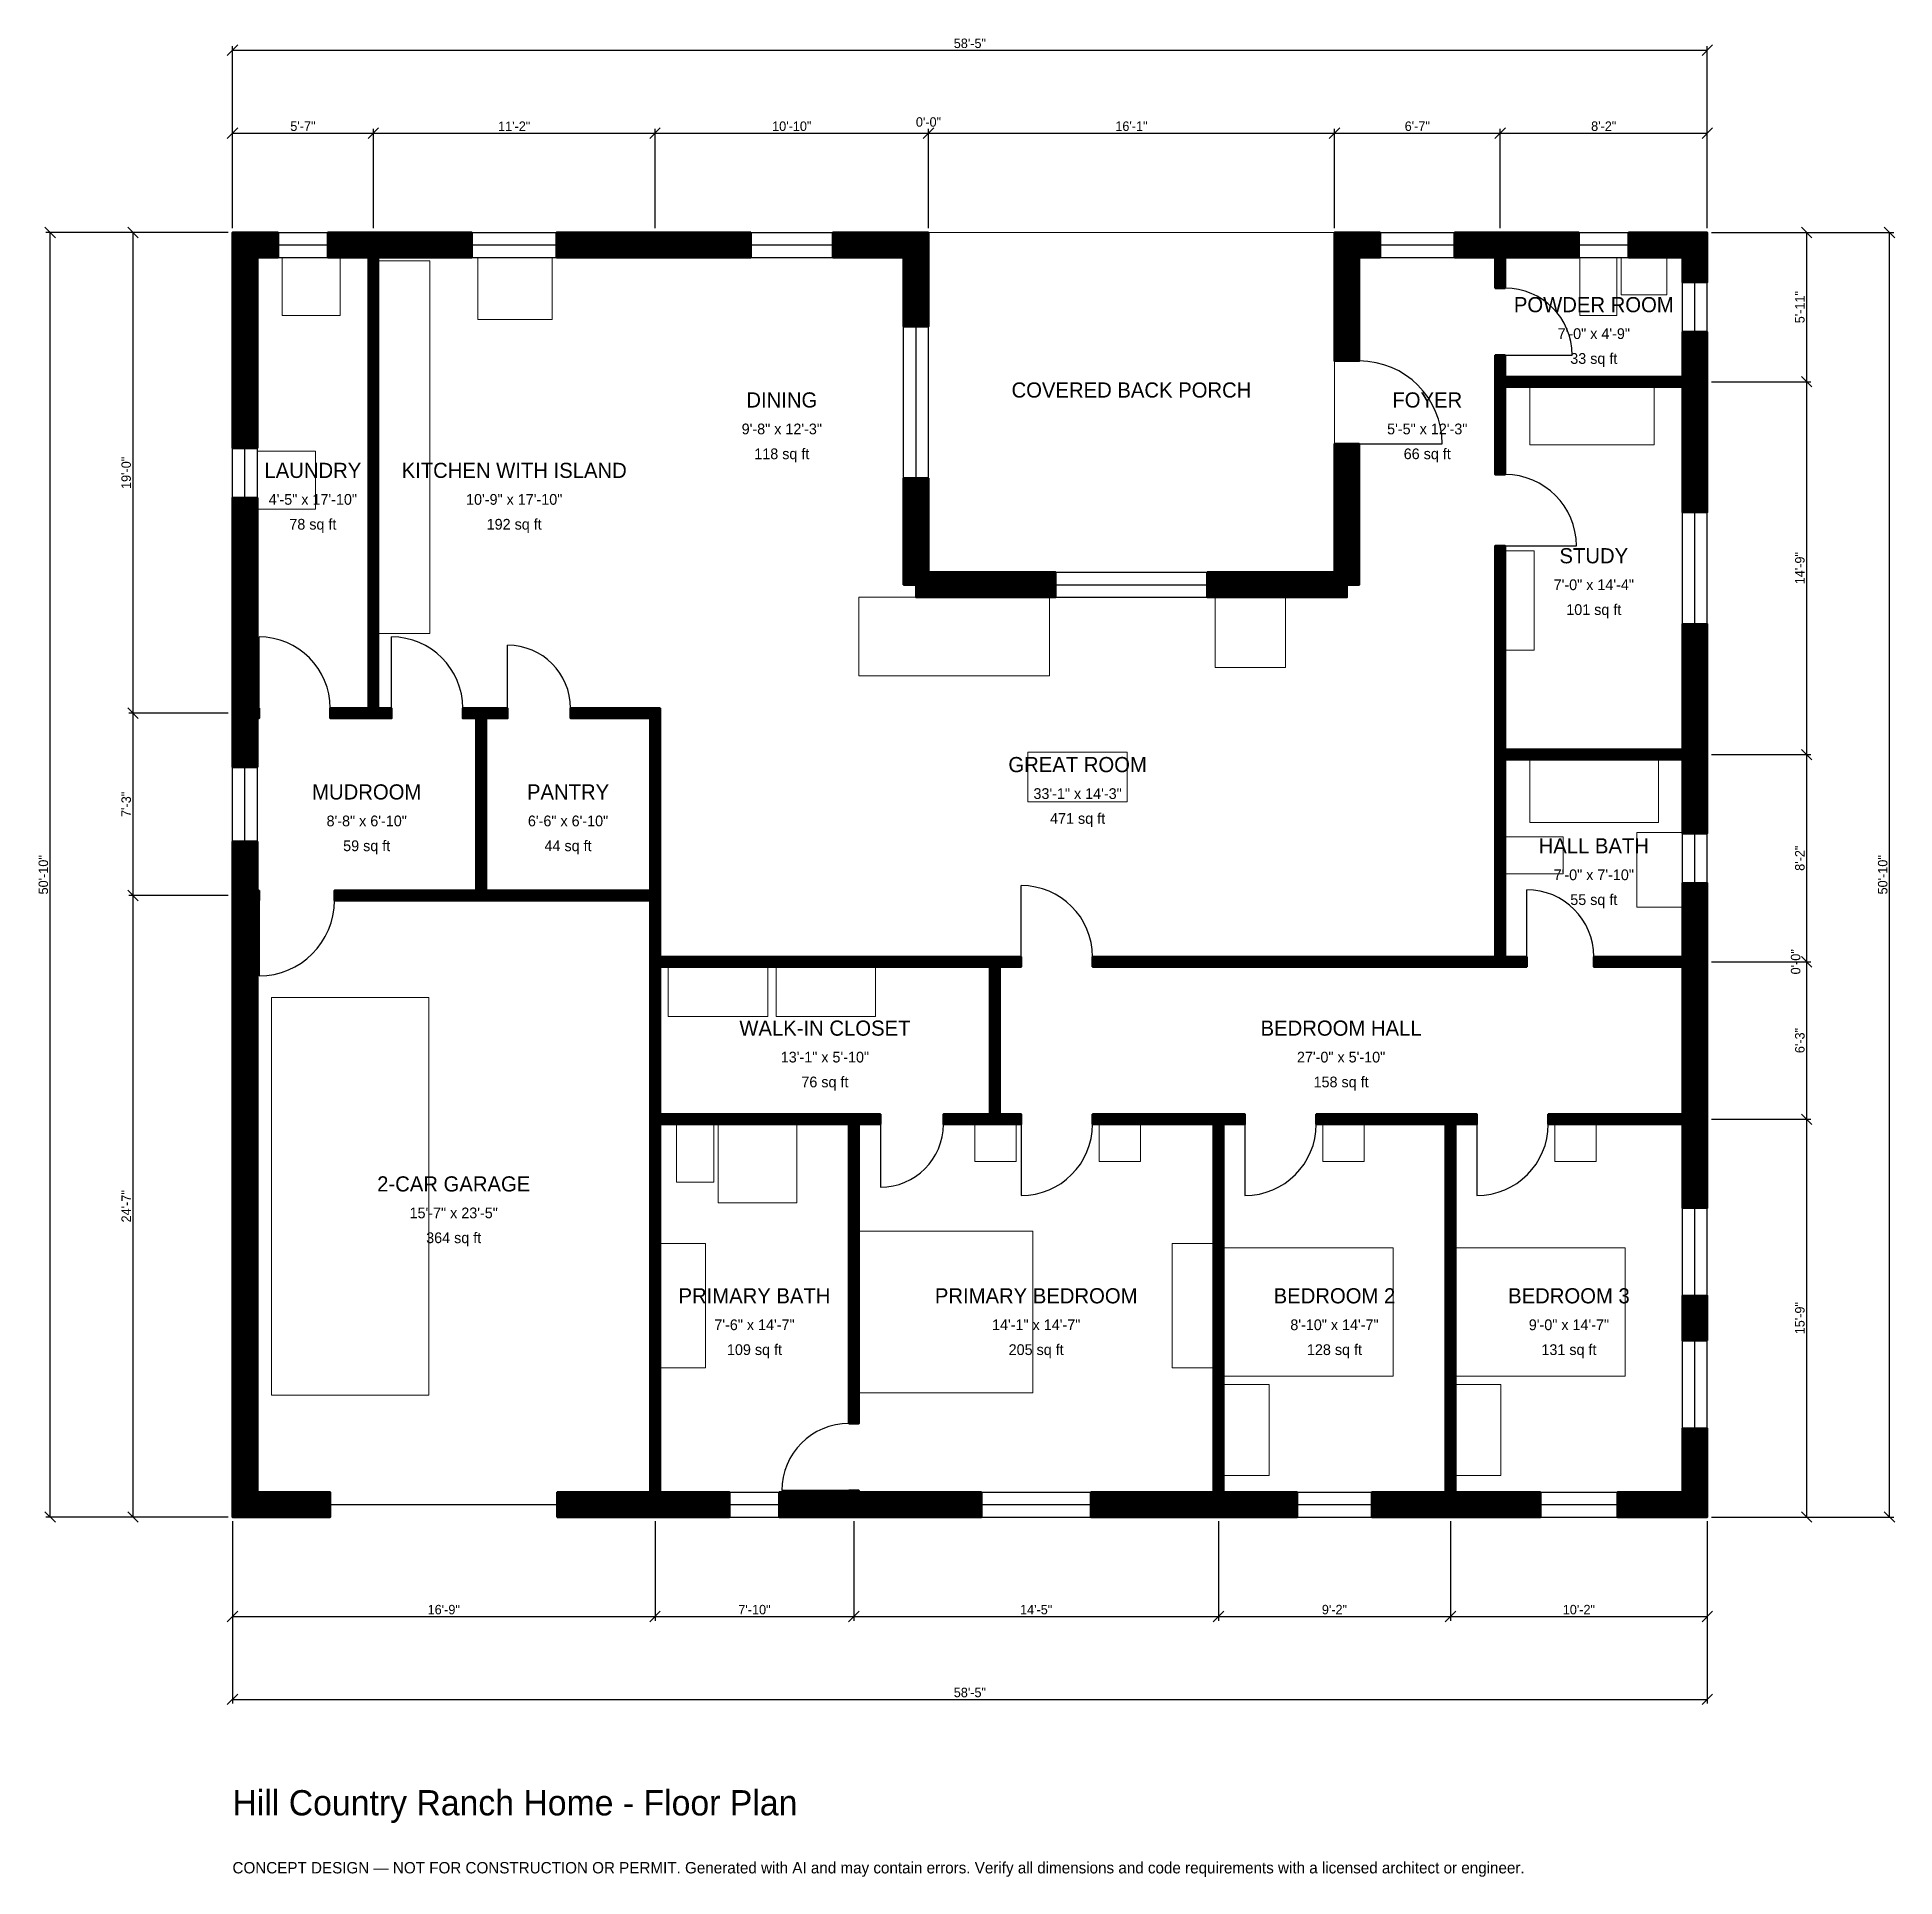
# Model space of a CAD drawing. Header units: inches. Extents: x -93 to 790, y -171 to 703.
import ezdxf
from ezdxf.enums import TextEntityAlignment as Align

# ---------------------------------------------------------------- set-up
doc = ezdxf.new("R2010")
doc.units = ezdxf.units.IN
doc.header["$MEASUREMENT"] = 0
doc.linetypes.add('DASHED', pattern=[0.6, 0.5, -0.1])
for name, color, linetype, lineweight in [('A-ANNO-DIMS', 1, 'Continuous', 13), ('A-ANNO-TEXT', 7, 'Continuous', 18), ('A-AREA-IDEN', 7, 'Continuous', 18), ('A-DOOR', 2, 'Continuous', 25), ('A-FLOR-FIXT', 9, 'Continuous', 13), ('A-FURN', 9, 'Continuous', 13), ('A-GLAZ', 4, 'Continuous', 25), ('A-SITE-PAVE', 8, 'Continuous', 13), ('A-WALL', 7, 'Continuous', 50), ('A-WALL-PATT', 8, 'Continuous', 13)]:
    doc.layers.add(name, color=color, linetype=linetype, lineweight=lineweight)
doc.dimstyles.new('PLAN', dxfattribs={"dimtxt": 4.5, "dimasz": 3, "dimexe": 2, "dimexo": 2, "dimgap": 1, "dimtad": 1, "dimdec": 0, "dimlunit": 4, "dimtsz": 2.5, "dimcen": 2.5, "dimclrd": 1, "dimclre": 1, "dimazin": 3, "dimtfac": 1, "dimtmove": 0, "dimatfit": 3})

msp = doc.modelspace()

# ---------------------------------------------------------------- hatches: boundary and pattern name
at = {"layer": 'A-WALL-PATT'}
h = msp.add_hatch(dxfattribs=at)
h.set_pattern_fill('ANSI31', color=8, scale=0.8)
h.paths.add_polyline_path([(194.8819, 0), (154.3307, 0), (154.3307, 11.811), (194.8819, 11.811), (198.4252, 11.811), (198.4252, 186.6142), (198.4252, 191.3386), (198.4252, 261.4173), (198.4252, 261.4173), (198.4252, 266.1417), (198.4252, 292.9134), (120.4724, 292.9134), (115.748, 292.9134), (48.4252, 292.9134), (48.4252, 297.6378), (115.748, 297.6378), (115.748, 379.5276), (109.4488, 379.5276), (109.4488, 384.252), (115.748, 384.252), (120.4724, 384.252), (130.7087, 384.252), (130.7087, 379.5276), (120.4724, 379.5276), (120.4724, 297.6378), (198.4252, 297.6378), (198.4252, 379.5276), (160.6299, 379.5276), (160.6299, 384.252), (198.4252, 384.252), (203.1496, 384.252), (203.1496, 379.5276), (203.1496, 297.6378), (203.1496, 292.9134), (203.1496, 266.1417), (359.8425, 266.1417), (364.5669, 266.1417), (374.8031, 266.1417), (374.8031, 261.4173), (364.5669, 261.4173), (364.5669, 191.3386), (374.8031, 191.3386), (374.8031, 186.6142), (364.5669, 186.6142), (359.8425, 186.6142), (337.7953, 186.6142), (337.7953, 191.3386), (359.8425, 191.3386), (359.8425, 261.4173), (203.1496, 261.4173), (203.1496, 191.3386), (292.9134, 191.3386), (297.6378, 191.3386), (307.874, 191.3386), (307.874, 186.6142), (297.6378, 186.6142), (297.6378, 44.4882), (292.9134, 44.4882), (292.9134, 186.6142), (203.1496, 186.6142), (203.1496, 11.811), (206.6929, 11.811), (236.2205, 11.811), (236.2205, 0), (206.6929, 0), (203.1496, 0), (203.1496, 0), (198.4252, 0), (198.4252, 0), (194.8819, 0)])
h.paths.add_polyline_path([(11.811, 0), (11.811, 0), (0, 0), (0, 0), (0, 0), (0, 0), (0, 11.811), (0, 11.811), (0, 289.3701), (0, 292.9134), (0, 292.9134), (0, 297.6378), (0, 297.6378), (0, 301.1811), (0, 320.8661), (11.811, 320.8661), (11.811, 301.1811), (11.811, 297.6378), (12.5984, 297.6378), (12.5984, 292.9134), (11.811, 292.9134), (11.811, 289.3701), (11.811, 11.811), (46.4567, 11.811), (46.4567, 0), (11.811, 0)])
h.paths.add_polyline_path([(0, 375.9843), (0, 379.5276), (0, 379.5276), (0, 384.252), (0, 384.252), (0, 387.7953), (0, 484.252), (11.811, 484.252), (11.811, 387.7953), (11.811, 384.252), (12.5984, 384.252), (12.5984, 379.5276), (11.811, 379.5276), (11.811, 375.9843), (11.811, 356.2992), (0, 356.2992), (0, 375.9843)])
h.paths.add_polyline_path([(0, 598.4252), (0, 598.4252), (0, 610.2362), (0, 610.2362), (0, 610.2363), (11.811, 610.2363), (11.811, 610.2362), (21.6535, 610.2362), (21.6535, 598.4252), (11.811, 598.4252), (11.811, 507.874), (0, 507.874), (0, 598.4252)])
h.paths.add_polyline_path([(61.0236, 610.2362), (64.5669, 610.2362), (64.5669, 610.2363), (69.2913, 610.2363), (69.2913, 610.2362), (72.8346, 610.2362), (113.7795, 610.2362), (113.7795, 598.4252), (72.8346, 598.4252), (69.2913, 598.4252), (69.2913, 384.252), (75.5906, 384.252), (75.5906, 379.5276), (69.2913, 379.5276), (64.5669, 379.5276), (46.4567, 379.5276), (46.4567, 384.252), (64.5669, 384.252), (64.5669, 598.4252), (61.0236, 598.4252), (45.2756, 598.4252), (45.2756, 610.2362), (61.0236, 610.2362)])
h.paths.add_polyline_path([(194.8819, 610.2362), (206.6929, 610.2362), (246.2598, 610.2362), (246.2598, 598.4252), (206.6929, 598.4252), (194.8819, 598.4252), (153.937, 598.4252), (153.937, 610.2362), (194.8819, 610.2362)])
h.paths.add_polyline_path([(318.8976, 610.2362), (318.8976, 610.2363), (330.7087, 610.2363), (330.7087, 610.2362), (330.7087, 610.2362), (330.7087, 598.4252), (330.7087, 598.4252), (330.7087, 565.5512), (318.8976, 565.5512), (318.8976, 598.4252), (285.2362, 598.4252), (285.2362, 610.2362), (318.8976, 610.2362)])
h.paths.add_polyline_path([(330.7087, 448.8189), (391.1417, 448.8189), (391.1417, 437.0079), (324.8031, 437.0079), (324.8031, 442.9134), (318.8976, 442.9134), (318.8976, 493.5039), (330.7087, 493.5039), (330.7087, 448.8189)])
h.paths.add_polyline_path([(523.622, 448.8189), (523.622, 509.8425), (535.4331, 509.8425), (535.4331, 442.9134), (529.5276, 442.9134), (529.5276, 437.0079), (463.189, 437.0079), (463.189, 448.8189), (523.622, 448.8189)])
h.paths.add_polyline_path([(523.622, 598.4252), (523.622, 598.4252), (523.622, 610.2362), (523.622, 610.2362), (523.622, 610.2363), (535.4331, 610.2363), (535.4331, 610.2362), (545.2756, 610.2362), (545.2756, 598.4252), (535.4331, 598.4252), (535.4331, 549.2126), (523.622, 549.2126), (523.622, 598.4252)])
h.paths.add_polyline_path([(596.4567, 610.2362), (600, 610.2362), (600, 610.2363), (604.7244, 610.2363), (604.7244, 610.2362), (608.2677, 610.2362), (639.7638, 610.2362), (639.7638, 598.4252), (608.2677, 598.4252), (604.7244, 598.4252), (604.7244, 583.8583), (600, 583.8583), (600, 598.4252), (596.4567, 598.4252), (580.7087, 598.4252), (580.7087, 610.2362), (596.4567, 610.2362)])
h.paths.add_polyline_path([(688.9764, 610.2362), (688.9764, 610.2363), (700.7874, 610.2363), (700.7874, 610.2362), (700.7874, 610.2362), (700.7874, 598.4252), (700.7874, 598.4252), (700.7874, 586.6142), (688.9764, 586.6142), (688.9764, 598.4252), (663.3858, 598.4252), (663.3858, 610.2362), (688.9764, 610.2362)])
h.paths.add_polyline_path([(700.7874, 545.2756), (700.7874, 541.7323), (700.7874, 541.7323), (700.7874, 537.0079), (700.7874, 537.0079), (700.7874, 533.4646), (700.7874, 477.3622), (688.9764, 477.3622), (688.9764, 533.4646), (688.9764, 537.0079), (604.7244, 537.0079), (604.7244, 495.2756), (600, 495.2756), (600, 537.0079), (600, 541.7323), (600, 551.9685), (604.7244, 551.9685), (604.7244, 541.7323), (688.9764, 541.7323), (688.9764, 545.2756), (688.9764, 562.9921), (700.7874, 562.9921), (700.7874, 545.2756)])
h.paths.add_polyline_path([(700.7874, 368.1102), (700.7874, 364.5669), (700.7874, 364.5669), (700.7874, 359.8425), (700.7874, 359.8425), (700.7874, 356.2992), (700.7874, 324.8031), (688.9764, 324.8031), (688.9764, 356.2992), (688.9764, 359.8425), (604.7244, 359.8425), (604.7244, 266.1417), (614.9606, 266.1417), (614.9606, 261.4173), (604.7244, 261.4173), (600, 261.4173), (408.6614, 261.4173), (408.6614, 266.1417), (600, 266.1417), (600, 359.8425), (600, 364.5669), (600, 451.1811), (600, 451.1811), (600, 461.4173), (604.7244, 461.4173), (604.7244, 446.4567), (604.7244, 446.4567), (604.7244, 364.5669), (688.9764, 364.5669), (688.9764, 368.1102), (688.9764, 424.2126), (700.7874, 424.2126), (700.7874, 368.1102)])
h.paths.add_polyline_path([(700.7874, 266.1417), (700.7874, 266.1417), (700.7874, 261.4173), (700.7874, 261.4173), (700.7874, 257.874), (700.7874, 257.874), (700.7874, 194.8819), (700.7874, 194.8819), (700.7874, 191.3386), (700.7874, 191.3386), (700.7874, 186.6142), (700.7874, 186.6142), (700.7874, 146.8504), (688.9764, 146.8504), (688.9764, 183.0709), (688.9764, 183.0709), (688.9764, 186.6142), (625.1968, 186.6142), (625.1968, 191.3386), (688.9764, 191.3386), (688.9764, 261.4173), (646.8504, 261.4173), (646.8504, 266.1417), (688.9764, 266.1417), (688.9764, 269.685), (688.9764, 269.685), (688.9764, 301.1811), (700.7874, 301.1811), (700.7874, 266.1417)])
h.paths.add_polyline_path([(700.7874, 83.8583), (688.9764, 83.8583), (688.9764, 105.1181), (700.7874, 105.1181), (700.7874, 83.8583)])
h.paths.add_polyline_path([(700.7874, 11.811), (700.7874, 11.811), (700.7874, 0), (700.7874, 0), (700.7874, 0), (688.9764, 0), (688.9764, 0), (658.0709, 0), (658.0709, 11.811), (688.9764, 11.811), (688.9764, 42.126), (700.7874, 42.126), (700.7874, 11.811)])
h.paths.add_polyline_path([(584.6457, 0), (581.1024, 0), (581.1024, 0), (576.378, 0), (576.378, 0), (572.8346, 0), (541.3386, 0), (541.3386, 11.811), (572.8346, 11.811), (576.378, 11.811), (576.378, 186.6142), (514.9606, 186.6142), (514.9606, 191.3386), (576.378, 191.3386), (581.1024, 191.3386), (591.3386, 191.3386), (591.3386, 186.6142), (581.1024, 186.6142), (581.1024, 11.811), (584.6457, 11.811), (621.4567, 11.811), (621.4567, 0), (584.6457, 0)])
h.paths.add_polyline_path([(474.4094, 0), (470.8661, 0), (470.8661, 0), (466.1417, 0), (466.1417, 0), (462.5984, 0), (407.874, 0), (407.874, 11.811), (462.5984, 11.811), (466.1417, 11.811), (466.1417, 186.6142), (408.6614, 186.6142), (408.6614, 191.3386), (466.1417, 191.3386), (470.8661, 191.3386), (481.1024, 191.3386), (481.1024, 186.6142), (470.8661, 186.6142), (470.8661, 11.811), (474.4094, 11.811), (505.9055, 11.811), (505.9055, 0), (474.4094, 0)])
h.paths.add_polyline_path([(301.1811, 0), (297.6378, 0), (297.6378, 0), (292.9134, 0), (292.9134, 0), (289.3701, 0), (259.8425, 0), (259.8425, 11.811), (289.3701, 11.811), (292.9134, 11.811), (292.9134, 12.5984), (297.6378, 12.5984), (297.6378, 11.811), (301.1811, 11.811), (355.9055, 11.811), (355.9055, 0), (301.1811, 0)])

# ---------------------------------------------------------------- linework, layer by layer
at = {"layer": 'A-DOOR'}
for p, q in [((604.7244, 551.9685), (636.6142, 551.9685)), ((535.4331, 509.8425), (574.8031, 509.8425)), ((604.7244, 461.4173), (638.5827, 461.4173)), ((12.5984, 384.252), (12.5984, 418.1102)), ((75.5906, 384.252), (75.5906, 418.1102)), ((130.7087, 384.252), (130.7087, 414.1732)), ((12.5984, 292.9134), (12.5984, 257.0866)), ((374.8031, 266.1417), (374.8031, 300)), ((614.9606, 266.1417), (614.9606, 298.0315)), ((307.874, 186.6142), (307.874, 156.6929)), ((374.8031, 186.6142), (374.8031, 152.7559)), ((481.1024, 186.6142), (481.1024, 152.7559)), ((591.3386, 186.6142), (591.3386, 152.7559)), ((292.9134, 12.5984), (261.0236, 12.5984))]:
    msp.add_line(p, q, dxfattribs=at)
at = {"layer": 'A-DOOR', "linetype": 'DASHED'}
msp.add_line((46.4567, 5.9055), (154.3307, 5.9055), dxfattribs=at)
at = {"layer": 'A-DOOR'}
for centre, radius, start, end in [((604.7244, 551.9685), 31.8898, 0, 90), ((535.4331, 509.8425), 39.3701, 0, 90), ((604.7244, 461.4173), 33.8583, 0, 90), ((12.5984, 384.252), 33.8583, 0, 90), ((75.5906, 384.252), 33.8583, 0, 90), ((130.7087, 384.252), 29.9213, 0, 90), ((12.5984, 292.9134), 35.8268, 270, 360), ((374.8031, 266.1417), 33.8583, 0, 90), ((614.9606, 266.1417), 31.8898, 0, 90), ((307.874, 186.6142), 29.9213, 270, 360), ((374.8031, 186.6142), 33.8583, 270, 360), ((481.1024, 186.6142), 33.8583, 270, 360), ((591.3386, 186.6142), 33.8583, 270, 360), ((292.9134, 12.5984), 31.8898, 90, 180)]:
    msp.add_arc(centre, radius, start, end, dxfattribs=at)
at = {"layer": 'A-FLOR-FIXT'}
for points in [[(69.2913, 419.685), (93.7008, 419.685), (93.7008, 596.8504), (69.2913, 596.8504)], [(640.1575, 570.8661), (657.874, 570.8661), (657.874, 598.4252), (640.1575, 598.4252)], [(659.8425, 580.7087), (681.4961, 580.7087), (681.4961, 598.4252), (659.8425, 598.4252)], [(616.5354, 329.9213), (677.5591, 329.9213), (677.5591, 359.8425), (616.5354, 359.8425)], [(604.7244, 305.5118), (632.2835, 305.5118), (632.2835, 323.2283), (604.7244, 323.2283)], [(667.3228, 289.7638), (688.9764, 289.7638), (688.9764, 325.1969), (667.3228, 325.1969)], [(211.0236, 159.0551), (228.7402, 159.0551), (228.7402, 186.6142), (211.0236, 186.6142)], [(230.7087, 149.2126), (268.1102, 149.2126), (268.1102, 186.6142), (230.7087, 186.6142)], [(203.1496, 70.8661), (224.8031, 70.8661), (224.8031, 129.9213), (203.1496, 129.9213)]]:
    msp.add_lwpolyline(points, close=True, dxfattribs=at)
at = {"layer": 'A-FURN'}
for points in [[(23.622, 570.8661), (51.1811, 570.8661), (51.1811, 598.4252), (23.622, 598.4252)], [(116.5354, 568.8976), (151.9685, 568.8976), (151.9685, 598.4252), (116.5354, 598.4252)], [(616.5354, 509.4488), (675.5906, 509.4488), (675.5906, 537.0079), (616.5354, 537.0079)], [(11.811, 478.7402), (39.3701, 478.7402), (39.3701, 506.2992), (11.811, 506.2992)], [(604.7244, 411.811), (618.5039, 411.811), (618.5039, 459.0551), (604.7244, 459.0551)], [(297.6378, 399.6063), (388.189, 399.6063), (388.189, 437.0079), (297.6378, 437.0079)], [(466.9291, 403.5433), (500.3937, 403.5433), (500.3937, 437.0079), (466.9291, 437.0079)], [(377.9528, 339.7638), (425.1968, 339.7638), (425.1968, 363.3858), (377.9528, 363.3858)], [(207.0866, 237.7953), (254.3307, 237.7953), (254.3307, 261.4173), (207.0866, 261.4173)], [(258.2677, 237.7953), (305.5118, 237.7953), (305.5118, 261.4173), (258.2677, 261.4173)], [(18.5039, 57.874), (93.3071, 57.874), (93.3071, 246.8504), (18.5039, 246.8504)], [(352.7559, 168.8976), (372.4409, 168.8976), (372.4409, 186.6142), (352.7559, 186.6142)], [(411.811, 168.8976), (431.4961, 168.8976), (431.4961, 186.6142), (411.811, 186.6142)], [(518.1102, 168.8976), (537.7953, 168.8976), (537.7953, 186.6142), (518.1102, 186.6142)], [(628.3465, 168.8976), (648.0315, 168.8976), (648.0315, 186.6142), (628.3465, 186.6142)], [(297.6378, 59.0551), (380.315, 59.0551), (380.315, 135.8268), (297.6378, 135.8268)], [(446.4567, 70.8661), (466.1417, 70.8661), (466.1417, 129.9213), (446.4567, 129.9213)], [(470.8661, 66.9291), (551.5748, 66.9291), (551.5748, 127.9528), (470.8661, 127.9528)], [(581.1024, 66.9291), (661.811, 66.9291), (661.811, 127.9528), (581.1024, 127.9528)], [(470.8661, 19.685), (492.5197, 19.685), (492.5197, 62.9921), (470.8661, 62.9921)], [(581.1024, 19.685), (602.7559, 19.685), (602.7559, 62.9921), (581.1024, 62.9921)]]:
    msp.add_lwpolyline(points, close=True, dxfattribs=at)
at = {"layer": 'A-GLAZ'}
for p, q in [((21.6535, 610.2362), (45.2756, 610.2362)), ((113.7795, 610.2362), (153.937, 610.2362)), ((246.2598, 610.2362), (285.2362, 610.2362)), ((545.2756, 610.2362), (580.7087, 610.2362)), ((639.7638, 610.2362), (663.3858, 610.2362)), ((21.6535, 604.3307), (45.2756, 604.3307)), ((113.7795, 604.3307), (153.937, 604.3307)), ((246.2598, 604.3307), (285.2362, 604.3307)), ((545.2756, 604.3307), (580.7087, 604.3307)), ((639.7638, 604.3307), (663.3858, 604.3307)), ((21.6535, 598.4252), (45.2756, 598.4252)), ((113.7795, 598.4252), (153.937, 598.4252)), ((246.2598, 598.4252), (285.2362, 598.4252)), ((545.2756, 598.4252), (580.7087, 598.4252)), ((639.7638, 598.4252), (663.3858, 598.4252)), ((688.9764, 562.9921), (688.9764, 586.6142)), ((694.8819, 562.9921), (694.8819, 586.6142)), ((700.7874, 562.9921), (700.7874, 586.6142)), ((318.8976, 493.5039), (318.8976, 565.5512)), ((324.8031, 493.5039), (324.8031, 565.5512)), ((330.7087, 493.5039), (330.7087, 565.5512)), ((0, 484.252), (0, 507.874)), ((5.9055, 484.252), (5.9055, 507.874)), ((11.811, 484.252), (11.811, 507.874)), ((688.9764, 424.2126), (688.9764, 477.3622)), ((694.8819, 424.2126), (694.8819, 477.3622)), ((700.7874, 424.2126), (700.7874, 477.3622)), ((391.1417, 448.8189), (463.189, 448.8189)), ((391.1417, 442.9134), (463.189, 442.9134)), ((391.1417, 437.0079), (463.189, 437.0079)), ((0, 320.8661), (0, 356.2992)), ((5.9055, 320.8661), (5.9055, 356.2992)), ((11.811, 320.8661), (11.811, 356.2992)), ((688.9764, 301.1811), (688.9764, 324.8031)), ((694.8819, 301.1811), (694.8819, 324.8031)), ((700.7874, 301.1811), (700.7874, 324.8031)), ((688.9764, 105.1181), (688.9764, 146.8504)), ((694.8819, 105.1181), (694.8819, 146.8504)), ((700.7874, 105.1181), (700.7874, 146.8504)), ((688.9764, 42.126), (688.9764, 83.8583)), ((694.8819, 42.126), (694.8819, 83.8583)), ((700.7874, 42.126), (700.7874, 83.8583)), ((236.2205, 11.811), (259.8425, 11.811)), ((355.9055, 11.811), (407.874, 11.811)), ((505.9055, 11.811), (541.3386, 11.811)), ((621.4567, 11.811), (658.0709, 11.811)), ((236.2205, 5.9055), (259.8425, 5.9055)), ((236.2205, 0), (259.8425, 0)), ((355.9055, 5.9055), (407.874, 5.9055)), ((355.9055, 0), (407.874, 0)), ((505.9055, 5.9055), (541.3386, 5.9055)), ((505.9055, 0), (541.3386, 0)), ((621.4567, 5.9055), (658.0709, 5.9055)), ((621.4567, 0), (658.0709, 0))]:
    msp.add_line(p, q, dxfattribs=at)
at = {"layer": 'A-SITE-PAVE', "linetype": 'DASHED'}
msp.add_lwpolyline([(330.7087, 448.8189), (523.622, 448.8189), (523.622, 610.2362), (330.7087, 610.2362)], close=True, dxfattribs=at)
at = {"layer": 'A-WALL'}
for points in [[(0, 598.4252), (0, 598.4252), (0, 610.2362), (0, 610.2362), (0, 610.2363), (11.811, 610.2363), (11.811, 610.2362), (21.6535, 610.2362), (21.6535, 598.4252), (11.811, 598.4252), (11.811, 507.874), (0, 507.874), (0, 598.4252)], [(61.0236, 610.2362), (64.5669, 610.2362), (64.5669, 610.2363), (69.2913, 610.2363), (69.2913, 610.2362), (72.8346, 610.2362), (113.7795, 610.2362), (113.7795, 598.4252), (72.8346, 598.4252), (69.2913, 598.4252), (69.2913, 384.252), (75.5906, 384.252), (75.5906, 379.5276), (69.2913, 379.5276), (64.5669, 379.5276), (46.4567, 379.5276), (46.4567, 384.252), (64.5669, 384.252), (64.5669, 598.4252), (61.0236, 598.4252), (45.2756, 598.4252), (45.2756, 610.2362), (61.0236, 610.2362)], [(194.8819, 610.2362), (206.6929, 610.2362), (246.2598, 610.2362), (246.2598, 598.4252), (206.6929, 598.4252), (194.8819, 598.4252), (153.937, 598.4252), (153.937, 610.2362), (194.8819, 610.2362)], [(318.8976, 610.2362), (318.8976, 610.2363), (330.7087, 610.2363), (330.7087, 610.2362), (330.7087, 610.2362), (330.7087, 598.4252), (330.7087, 598.4252), (330.7087, 565.5512), (318.8976, 565.5512), (318.8976, 598.4252), (285.2362, 598.4252), (285.2362, 610.2362), (318.8976, 610.2362)], [(523.622, 598.4252), (523.622, 598.4252), (523.622, 610.2362), (523.622, 610.2362), (523.622, 610.2363), (535.4331, 610.2363), (535.4331, 610.2362), (545.2756, 610.2362), (545.2756, 598.4252), (535.4331, 598.4252), (535.4331, 549.2126), (523.622, 549.2126), (523.622, 598.4252)], [(596.4567, 610.2362), (600, 610.2362), (600, 610.2363), (604.7244, 610.2363), (604.7244, 610.2362), (608.2677, 610.2362), (639.7638, 610.2362), (639.7638, 598.4252), (608.2677, 598.4252), (604.7244, 598.4252), (604.7244, 583.8583), (600, 583.8583), (600, 598.4252), (596.4567, 598.4252), (580.7087, 598.4252), (580.7087, 610.2362), (596.4567, 610.2362)], [(688.9764, 610.2362), (688.9764, 610.2363), (700.7874, 610.2363), (700.7874, 610.2362), (700.7874, 610.2362), (700.7874, 598.4252), (700.7874, 598.4252), (700.7874, 586.6142), (688.9764, 586.6142), (688.9764, 598.4252), (663.3858, 598.4252), (663.3858, 610.2362), (688.9764, 610.2362)], [(700.7874, 545.2756), (700.7874, 541.7323), (700.7874, 541.7323), (700.7874, 537.0079), (700.7874, 537.0079), (700.7874, 533.4646), (700.7874, 477.3622), (688.9764, 477.3622), (688.9764, 533.4646), (688.9764, 537.0079), (604.7244, 537.0079), (604.7244, 495.2756), (600, 495.2756), (600, 537.0079), (600, 541.7323), (600, 551.9685), (604.7244, 551.9685), (604.7244, 541.7323), (688.9764, 541.7323), (688.9764, 545.2756), (688.9764, 562.9921), (700.7874, 562.9921), (700.7874, 545.2756)], [(523.622, 448.8189), (523.622, 509.8425), (535.4331, 509.8425), (535.4331, 442.9134), (529.5276, 442.9134), (529.5276, 437.0079), (463.189, 437.0079), (463.189, 448.8189), (523.622, 448.8189)], [(330.7087, 448.8189), (391.1417, 448.8189), (391.1417, 437.0079), (324.8031, 437.0079), (324.8031, 442.9134), (318.8976, 442.9134), (318.8976, 493.5039), (330.7087, 493.5039), (330.7087, 448.8189)], [(0, 375.9843), (0, 379.5276), (0, 379.5276), (0, 384.252), (0, 384.252), (0, 387.7953), (0, 484.252), (11.811, 484.252), (11.811, 387.7953), (11.811, 384.252), (12.5984, 384.252), (12.5984, 379.5276), (11.811, 379.5276), (11.811, 375.9843), (11.811, 356.2992), (0, 356.2992), (0, 375.9843)], [(700.7874, 368.1102), (700.7874, 364.5669), (700.7874, 364.5669), (700.7874, 359.8425), (700.7874, 359.8425), (700.7874, 356.2992), (700.7874, 324.8031), (688.9764, 324.8031), (688.9764, 356.2992), (688.9764, 359.8425), (604.7244, 359.8425), (604.7244, 266.1417), (614.9606, 266.1417), (614.9606, 261.4173), (604.7244, 261.4173), (600, 261.4173), (408.6614, 261.4173), (408.6614, 266.1417), (600, 266.1417), (600, 359.8425), (600, 364.5669), (600, 451.1811), (600, 451.1811), (600, 461.4173), (604.7244, 461.4173), (604.7244, 446.4567), (604.7244, 446.4567), (604.7244, 364.5669), (688.9764, 364.5669), (688.9764, 368.1102), (688.9764, 424.2126), (700.7874, 424.2126), (700.7874, 368.1102)], [(194.8819, 0), (154.3307, 0), (154.3307, 11.811), (194.8819, 11.811), (198.4252, 11.811), (198.4252, 186.6142), (198.4252, 191.3386), (198.4252, 261.4173), (198.4252, 261.4173), (198.4252, 266.1417), (198.4252, 292.9134), (120.4724, 292.9134), (115.748, 292.9134), (48.4252, 292.9134), (48.4252, 297.6378), (115.748, 297.6378), (115.748, 379.5276), (109.4488, 379.5276), (109.4488, 384.252), (115.748, 384.252), (120.4724, 384.252), (130.7087, 384.252), (130.7087, 379.5276), (120.4724, 379.5276), (120.4724, 297.6378), (198.4252, 297.6378), (198.4252, 379.5276), (160.6299, 379.5276), (160.6299, 384.252), (198.4252, 384.252), (203.1496, 384.252), (203.1496, 379.5276), (203.1496, 297.6378), (203.1496, 292.9134), (203.1496, 266.1417), (359.8425, 266.1417), (364.5669, 266.1417), (374.8031, 266.1417), (374.8031, 261.4173), (364.5669, 261.4173), (364.5669, 191.3386), (374.8031, 191.3386), (374.8031, 186.6142), (364.5669, 186.6142), (359.8425, 186.6142), (337.7953, 186.6142), (337.7953, 191.3386), (359.8425, 191.3386), (359.8425, 261.4173), (203.1496, 261.4173), (203.1496, 191.3386), (292.9134, 191.3386), (297.6378, 191.3386), (307.874, 191.3386), (307.874, 186.6142), (297.6378, 186.6142), (297.6378, 44.4882), (292.9134, 44.4882), (292.9134, 186.6142), (203.1496, 186.6142), (203.1496, 11.811), (206.6929, 11.811), (236.2205, 11.811), (236.2205, 0), (206.6929, 0), (203.1496, 0), (203.1496, 0), (198.4252, 0), (198.4252, 0), (194.8819, 0)], [(11.811, 0), (11.811, 0), (0, 0), (0, 0), (0, 0), (0, 0), (0, 11.811), (0, 11.811), (0, 289.3701), (0, 292.9134), (0, 292.9134), (0, 297.6378), (0, 297.6378), (0, 301.1811), (0, 320.8661), (11.811, 320.8661), (11.811, 301.1811), (11.811, 297.6378), (12.5984, 297.6378), (12.5984, 292.9134), (11.811, 292.9134), (11.811, 289.3701), (11.811, 11.811), (46.4567, 11.811), (46.4567, 0), (11.811, 0)], [(700.7874, 266.1417), (700.7874, 266.1417), (700.7874, 261.4173), (700.7874, 261.4173), (700.7874, 257.874), (700.7874, 257.874), (700.7874, 194.8819), (700.7874, 194.8819), (700.7874, 191.3386), (700.7874, 191.3386), (700.7874, 186.6142), (700.7874, 186.6142), (700.7874, 146.8504), (688.9764, 146.8504), (688.9764, 183.0709), (688.9764, 183.0709), (688.9764, 186.6142), (625.1968, 186.6142), (625.1968, 191.3386), (688.9764, 191.3386), (688.9764, 261.4173), (646.8504, 261.4173), (646.8504, 266.1417), (688.9764, 266.1417), (688.9764, 269.685), (688.9764, 269.685), (688.9764, 301.1811), (700.7874, 301.1811), (700.7874, 266.1417)], [(474.4094, 0), (470.8661, 0), (470.8661, 0), (466.1417, 0), (466.1417, 0), (462.5984, 0), (407.874, 0), (407.874, 11.811), (462.5984, 11.811), (466.1417, 11.811), (466.1417, 186.6142), (408.6614, 186.6142), (408.6614, 191.3386), (466.1417, 191.3386), (470.8661, 191.3386), (481.1024, 191.3386), (481.1024, 186.6142), (470.8661, 186.6142), (470.8661, 11.811), (474.4094, 11.811), (505.9055, 11.811), (505.9055, 0), (474.4094, 0)], [(584.6457, 0), (581.1024, 0), (581.1024, 0), (576.378, 0), (576.378, 0), (572.8346, 0), (541.3386, 0), (541.3386, 11.811), (572.8346, 11.811), (576.378, 11.811), (576.378, 186.6142), (514.9606, 186.6142), (514.9606, 191.3386), (576.378, 191.3386), (581.1024, 191.3386), (591.3386, 191.3386), (591.3386, 186.6142), (581.1024, 186.6142), (581.1024, 11.811), (584.6457, 11.811), (621.4567, 11.811), (621.4567, 0), (584.6457, 0)], [(700.7874, 83.8583), (688.9764, 83.8583), (688.9764, 105.1181), (700.7874, 105.1181), (700.7874, 83.8583)], [(700.7874, 11.811), (700.7874, 11.811), (700.7874, 0), (700.7874, 0), (700.7874, 0), (688.9764, 0), (688.9764, 0), (658.0709, 0), (658.0709, 11.811), (688.9764, 11.811), (688.9764, 42.126), (700.7874, 42.126), (700.7874, 11.811)], [(301.1811, 0), (297.6378, 0), (297.6378, 0), (292.9134, 0), (292.9134, 0), (289.3701, 0), (259.8425, 0), (259.8425, 11.811), (289.3701, 11.811), (292.9134, 11.811), (292.9134, 12.5984), (297.6378, 12.5984), (297.6378, 11.811), (301.1811, 11.811), (355.9055, 11.811), (355.9055, 0), (301.1811, 0)]]:
    msp.add_lwpolyline(points, close=True, dxfattribs=at)

# ---------------------------------------------------------------- texts
at = {"layer": 'A-ANNO-TEXT'}
for s, height, p in [('Hill Country Ranch Home - Floor Plan', 12, (0, -141.7323)), ('CONCEPT DESIGN — NOT FOR CONSTRUCTION OR PERMIT. Generated with AI and may contain errors. Verify all dimensions and code requirements with a licensed architect or engineer.', 5.4, (0, -169.2913))]:
    msp.add_text(s, height=height, dxfattribs=at).set_placement(p)
at = {"layer": 'A-AREA-IDEN'}
for s, height, p in [('POWDER ROOM', 7.2, (646.8504, 575.9843)), ('7\'-0" x 4\'-9"', 5.1, (646.8504, 562.2047)), ('33 sq ft', 5.1, (646.8504, 550.3937)), ('COVERED BACK PORCH', 7.2, (427.1654, 535.4331)), ('DINING', 7.2, (261.0236, 530.7087)), ('FOYER', 7.2, (567.7165, 530.7087)), ('9\'-8" x 12\'-3"', 5.1, (261.0236, 516.9291)), ('5\'-5" x 12\'-3"', 5.1, (567.7165, 516.9291)), ('118 sq ft', 5.1, (261.0236, 505.1181)), ('66 sq ft', 5.1, (567.7165, 505.1181)), ('LAUNDRY', 7.2, (38.189, 497.2441)), ('KITCHEN WITH ISLAND', 7.2, (133.8583, 497.2441)), ('4\'-5" x 17\'-10"', 5.1, (38.189, 483.4646)), ('10\'-9" x 17\'-10"', 5.1, (133.8583, 483.4646)), ('78 sq ft', 5.1, (38.189, 471.6535)), ('192 sq ft', 5.1, (133.8583, 471.6535)), ('STUDY', 7.2, (646.8504, 456.6929)), ('7\'-0" x 14\'-4"', 5.1, (646.8504, 442.9134)), ('101 sq ft', 5.1, (646.8504, 431.1024)), ('GREAT ROOM', 7.2, (401.5748, 357.4803)), ('MUDROOM', 7.2, (63.7795, 344.4882)), ('PANTRY', 7.2, (159.4488, 344.4882)), ('33\'-1" x 14\'-3"', 5.1, (401.5748, 343.7008)), ('8\'-8" x 6\'-10"', 5.1, (63.7795, 330.7087)), ('6\'-6" x 6\'-10"', 5.1, (159.4488, 330.7087)), ('471 sq ft', 5.1, (401.5748, 331.8898)), ('59 sq ft', 5.1, (63.7795, 318.8976)), ('44 sq ft', 5.1, (159.4488, 318.8976)), ('HALL BATH', 7.2, (646.8504, 318.8976)), ('7\'-0" x 7\'-10"', 5.1, (646.8504, 305.1181)), ('55 sq ft', 5.1, (646.8504, 293.3071)), ('WALK-IN CLOSET', 7.2, (281.4961, 232.2835)), ('BEDROOM HALL', 7.2, (526.7717, 232.2835)), ('13\'-1" x 5\'-10"', 5.1, (281.4961, 218.5039)), ('27\'-0" x 5\'-10"', 5.1, (526.7717, 218.5039)), ('76 sq ft', 5.1, (281.4961, 206.6929)), ('158 sq ft', 5.1, (526.7717, 206.6929)), ('2-CAR GARAGE', 7.2, (105.1181, 158.2677)), ('15\'-7" x 23\'-5"', 5.1, (105.1181, 144.4882)), ('364 sq ft', 5.1, (105.1181, 132.6772)), ('PRIMARY BATH', 7.2, (248.0315, 105.1181)), ('PRIMARY BEDROOM', 7.2, (381.8898, 105.1181)), ('BEDROOM 2', 7.2, (523.622, 105.1181)), ('BEDROOM 3', 7.2, (635.0394, 105.1181)), ('7\'-6" x 14\'-7"', 5.1, (248.0315, 91.3386)), ('14\'-1" x 14\'-7"', 5.1, (381.8898, 91.3386)), ('8\'-10" x 14\'-7"', 5.1, (523.622, 91.3386)), ('9\'-0" x 14\'-7"', 5.1, (635.0394, 91.3386)), ('109 sq ft', 5.1, (248.0315, 79.5276)), ('205 sq ft', 5.1, (381.8898, 79.5276)), ('128 sq ft', 5.1, (523.622, 79.5276)), ('131 sq ft', 5.1, (635.0394, 79.5276))]:
    msp.add_text(s, height=height, dxfattribs=at).set_placement(p, align=Align.MIDDLE_CENTER)

# ---------------------------------------------------------------- dimensions: what is measured, and where the dimension line sits
at = {"layer": 'A-ANNO-DIMS'}
for base, p1, p2, text in [((0, 696.8504), (0, 610.2362), (700.7874, 610.2362), '58\'-5"'), ((0, 657.4803), (0, 610.2362), (66.9291, 610.2362), '5\'-7"'), ((66.9291, 657.4803), (66.9291, 610.2362), (200.7874, 610.2362), '11\'-2"'), ((200.7874, 657.4803), (200.7874, 610.2362), (330.7087, 610.2362), '10\'-10"'), ((330.7087, 657.4803), (330.7087, 610.2362), (330.7087, 610.2362), '0\'-0"'), ((330.7087, 657.4803), (330.7087, 610.2362), (523.622, 610.2362), '16\'-1"'), ((523.622, 657.4803), (523.622, 610.2362), (602.3622, 610.2362), '6\'-7"'), ((602.3622, 657.4803), (602.3622, 610.2362), (700.7874, 610.2362), '8\'-2"'), ((0, -47.2441), (0, 0), (200.7874, 0), '16\'-9"'), ((0, -86.6142), (0, 0), (700.7874, 0), '58\'-5"'), ((200.7874, -47.2441), (200.7874, 0), (295.2756, 0), '7\'-10"'), ((295.2756, -47.2441), (295.2756, 0), (468.5039, 0), '14\'-5"'), ((468.5039, -47.2441), (468.5039, 0), (578.7402, 0), '9\'-2"'), ((578.7402, -47.2441), (578.7402, 0), (700.7874, 0), '10\'-2"')]:
    msp.add_linear_dim(base=base, p1=p1, p2=p2, text=text, dimstyle='PLAN', dxfattribs=at).render()
for base, p1, p2, text in [((-86.6142, 0), (0, 0), (0, 610.2362), '50\'-10"'), ((-47.2441, 381.8898), (0, 381.8898), (0, 610.2362), '19\'-0"'), ((748.0315, 539.3701), (700.7874, 539.3701), (700.7874, 610.2362), '5\'-11"'), ((787.4016, 0), (700.7874, 0), (700.7874, 610.2362), '50\'-10"'), ((748.0315, 362.2047), (700.7874, 362.2047), (700.7874, 539.3701), '14\'-9"'), ((-47.2441, 295.2756), (0, 295.2756), (0, 381.8898), '7\'-3"'), ((748.0315, 263.7795), (700.7874, 263.7795), (700.7874, 362.2047), '8\'-2"'), ((-47.2441, 0), (0, 0), (0, 295.2756), '24\'-7"'), ((748.0315, 263.7795), (700.7874, 263.7795), (700.7874, 263.7795), '0\'-0"'), ((748.0315, 188.9764), (700.7874, 188.9764), (700.7874, 263.7795), '6\'-3"'), ((748.0315, 0), (700.7874, 0), (700.7874, 188.9764), '15\'-9"')]:
    msp.add_linear_dim(base=base, p1=p1, p2=p2, angle=90, text=text, dimstyle='PLAN', dxfattribs=at).render()

doc.saveas('drawing.dxf')
